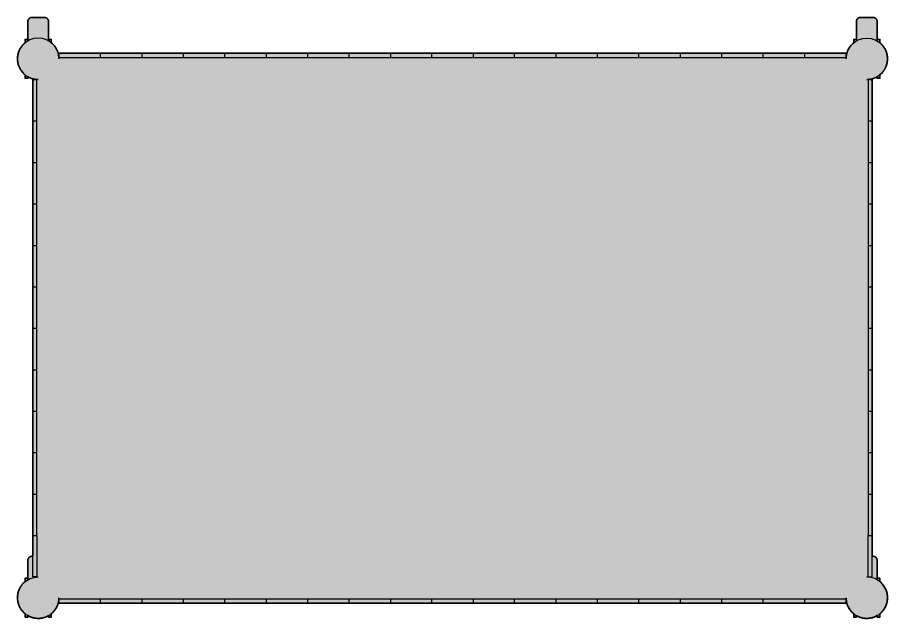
# Model space of a CAD drawing. Header units: millimetres. Extents: x 0 to 1565, y -726 to 877.
# Drawn here: x 77 to 707, y -726 to -291 of the extents above; entities that cross this region are included whole.
import ezdxf

# ---------------------------------------------------------------- set-up
doc = ezdxf.new("R2010")
doc.units = ezdxf.units.MM
doc.layers.add('Blocks', color=7, linetype='Continuous')
doc.layers.add('Blocks$Fill', color=7, linetype='Continuous', true_color=0xffffff)
doc.layers.add('Blocks$Inner', color=7, linetype='Continuous', lineweight=25, true_color=0x007f00)
doc.layers.add('Blocks$Outline', color=7, linetype='Continuous', lineweight=35, true_color=0xff3f3f)

# ---------------------------------------------------------------- blocks, each defined once
blk = doc.blocks.new('Arcs High Trolley Top')
at = {"layer": 'Blocks$Fill'}
blk.add_hatch(color=256, dxfattribs=at).paths.add_polyline_path([(95.29, 163.33), (94.93, 163.63), (94.58, 163.95), (94.24, 164.27), (93.91, 164.6), (93.6, 164.95), (93.29, 165.3), (93, 165.65), (92.73, 166.02), (92.46, 166.39), (92.21, 166.77), (91.97, 167.15), (91.74, 167.53), (91.53, 167.92), (91.33, 168.32), (91.14, 168.71), (90.96, 169.11), (90.77, 169.6), (90.68, 169.84), (90.59, 170.09), (90.51, 170.34), (90.43, 170.6), (90.35, 170.85), (90.28, 171.11), (90.22, 171.37), (90.15, 171.64), (90.1, 171.9), (90.04, 172.17), (90, 172.44), (89.95, 172.71), (89.91, 172.98), (89.88, 173.26), (89.85, 173.53), (89.83, 173.81), (89.81, 174.09), (89.8, 174.37), (89.79, 174.64), (89.79, 174.92), (89.79, 175.21), (89.8, 175.49), (89.81, 175.77), (89.83, 176.05), (89.85, 176.33), (89.88, 176.61), (89.91, 176.89), (89.95, 177.17), (90, 177.45), (90.05, 177.73), (90.1, 178.01), (90.16, 178.28), (90.23, 178.56), (90.3, 178.83), (90.38, 179.1), (90.46, 179.37), (90.54, 179.64), (90.63, 179.91), (90.73, 180.17), (90.83, 180.43), (90.93, 180.69), (91.04, 180.95), (91.16, 181.2), (91.28, 181.46), (91.4, 181.71), (91.53, 181.95), (91.66, 182.19), (91.79, 182.43), (91.93, 182.67), (92.08, 182.9), (92.22, 183.13), (92.37, 183.36), (92.53, 183.58), (92.69, 183.8), (92.85, 184.02), (93.01, 184.23), (93.18, 184.43), (93.35, 184.64), (93.52, 184.84), (93.69, 185.03), (94.05, 185.41), (94.34, 185.71), (94.65, 185.99), (94.96, 186.27), (95.29, 186.54), (95.29, 188.97), (97.29, 188.97), (97.29, 202), (97.29, 202.11), (97.3, 202.21), (97.31, 202.31), (97.33, 202.41), (97.35, 202.51), (97.37, 202.61), (97.4, 202.71), (97.43, 202.81), (97.46, 202.91), (97.5, 203), (97.53, 203.1), (97.58, 203.19), (97.62, 203.28), (97.67, 203.37), (97.72, 203.46), (97.78, 203.55), (97.84, 203.63), (97.9, 203.71), (97.96, 203.79), (98.03, 203.87), (98.09, 203.95), (98.17, 204.02), (98.24, 204.09), (98.31, 204.16), (98.39, 204.23), (98.47, 204.29), (98.56, 204.35), (98.64, 204.41), (98.73, 204.46), (98.82, 204.52), (98.91, 204.57), (99, 204.61), (99.09, 204.65), (99.19, 204.69), (99.28, 204.73), (99.38, 204.76), (99.48, 204.79), (99.58, 204.82), (99.68, 204.84), (99.78, 204.86), (99.88, 204.87), (99.98, 204.89), (100.08, 204.89), (100.18, 204.9), (100.29, 204.9), (109.39, 204.9), (109.49, 204.89), (109.59, 204.89), (109.69, 204.87), (109.8, 204.86), (109.9, 204.84), (110, 204.82), (110.1, 204.79), (110.19, 204.76), (110.29, 204.73), (110.39, 204.69), (110.48, 204.65), (110.57, 204.61), (110.67, 204.57), (110.76, 204.52), (110.85, 204.46), (110.93, 204.41), (111.02, 204.35), (111.1, 204.29), (111.18, 204.23), (111.26, 204.16), (111.33, 204.09), (111.41, 204.02), (111.48, 203.95), (111.55, 203.87), (111.61, 203.79), (111.68, 203.71), (111.74, 203.63), (111.8, 203.55), (111.85, 203.46), (111.9, 203.37), (111.95, 203.28), (112, 203.19), (112.04, 203.1), (112.08, 203), (112.11, 202.91), (112.15, 202.81), (112.18, 202.71), (112.2, 202.61), (112.22, 202.51), (112.24, 202.41), (112.26, 202.31), (112.27, 202.21), (112.28, 202.11), (112.28, 202), (112.29, 201.9), (112.29, 188.97), (114.29, 188.97), (114.29, 186.55), (114.6, 186.28), (114.9, 186.01), (115.2, 185.74), (115.49, 185.45), (115.77, 185.15), (116.05, 184.85), (116.31, 184.53), (116.57, 184.21), (116.82, 183.89), (117.07, 183.55), (117.3, 183.21), (117.52, 182.86), (117.73, 182.51), (117.94, 182.15), (118.13, 181.79), (118.31, 181.42), (118.48, 181.05), (118.64, 180.68), (118.79, 180.3), (118.93, 179.92), (119.06, 179.54), (119.18, 179.15), (119.29, 178.77), (119.39, 178.38), (119.47, 177.99), (119.55, 177.61), (119.61, 177.22), (119.67, 176.83), (119.71, 176.45), (119.74, 176.06), (119.77, 175.68), (119.78, 175.3), (119.78, 175.94), (119.78, 178.94), (149.78, 178.94), (179.78, 178.94), (329.78, 178.94), (359.78, 178.94), (389.78, 178.94), (419.78, 178.94), (479.78, 178.94), (539.78, 178.94), (569.78, 178.94), (599.78, 178.94), (629.78, 178.94), (659.78, 178.94), (689.78, 178.94), (689.78, 175.94), (689.78, 175.3), (689.8, 175.68), (689.82, 176.06), (689.85, 176.45), (689.9, 176.83), (689.95, 177.22), (690.02, 177.61), (690.09, 177.99), (690.18, 178.38), (690.27, 178.77), (690.38, 179.15), (690.5, 179.54), (690.63, 179.92), (690.77, 180.3), (690.92, 180.68), (691.08, 181.05), (691.25, 181.42), (691.44, 181.79), (691.63, 182.15), (691.83, 182.51), (692.04, 182.86), (692.27, 183.21), (692.5, 183.55), (692.74, 183.89), (692.99, 184.21), (693.25, 184.53), (693.52, 184.85), (693.79, 185.15), (694.08, 185.45), (694.37, 185.73), (694.66, 186.01), (694.97, 186.28), (695.28, 186.54), (695.28, 188.97), (697.28, 188.97), (697.28, 202), (697.28, 202.11), (697.29, 202.21), (697.31, 202.31), (697.32, 202.41), (697.34, 202.51), (697.36, 202.61), (697.39, 202.71), (697.42, 202.81), (697.45, 202.91), (697.49, 203), (697.53, 203.1), (697.57, 203.19), (697.61, 203.28), (697.66, 203.37), (697.71, 203.46), (697.77, 203.55), (697.83, 203.63), (697.89, 203.71), (697.95, 203.79), (698.02, 203.87), (698.09, 203.95), (698.16, 204.02), (698.23, 204.09), (698.31, 204.16), (698.38, 204.23), (698.46, 204.29), (698.55, 204.35), (698.63, 204.41), (698.72, 204.46), (698.81, 204.52), (698.9, 204.57), (698.99, 204.61), (699.08, 204.65), (699.18, 204.69), (699.27, 204.73), (699.37, 204.76), (699.47, 204.79), (699.57, 204.82), (699.67, 204.84), (699.77, 204.86), (699.87, 204.87), (699.97, 204.89), (700.07, 204.89), (700.18, 204.9), (700.28, 204.9), (709.38, 204.9), (709.48, 204.89), (709.58, 204.89), (709.69, 204.87), (709.79, 204.86), (709.89, 204.84), (709.99, 204.82), (710.09, 204.79), (710.19, 204.76), (710.28, 204.73), (710.38, 204.69), (710.47, 204.65), (710.57, 204.61), (710.66, 204.57), (710.75, 204.52), (710.84, 204.46), (710.92, 204.41), (711.01, 204.35), (711.09, 204.29), (711.17, 204.23), (711.25, 204.16), (711.33, 204.09), (711.4, 204.02), (711.47, 203.95), (711.54, 203.87), (711.6, 203.79), (711.67, 203.71), (711.73, 203.63), (711.79, 203.55), (711.84, 203.46), (711.89, 203.37), (711.94, 203.28), (711.99, 203.19), (712.03, 203.1), (712.07, 203), (712.1, 202.91), (712.14, 202.81), (712.17, 202.71), (712.19, 202.61), (712.21, 202.51), (712.23, 202.41), (712.25, 202.31), (712.26, 202.21), (712.27, 202.11), (712.28, 202), (712.28, 201.9), (712.28, 188.97), (714.28, 188.97), (714.28, 186.55), (714.6, 186.27), (714.92, 185.99), (715.22, 185.71), (715.51, 185.41), (715.87, 185.03), (716.05, 184.84), (716.22, 184.64), (716.39, 184.43), (716.55, 184.23), (716.72, 184.02), (716.88, 183.8), (717.04, 183.58), (717.19, 183.36), (717.34, 183.13), (717.49, 182.9), (717.63, 182.67), (717.77, 182.43), (717.91, 182.19), (718.04, 181.95), (718.16, 181.71), (718.29, 181.46), (718.41, 181.2), (718.52, 180.95), (718.63, 180.69), (718.73, 180.43), (718.83, 180.17), (718.93, 179.91), (719.02, 179.64), (719.11, 179.37), (719.19, 179.1), (719.26, 178.83), (719.33, 178.56), (719.4, 178.28), (719.46, 178.01), (719.52, 177.73), (719.57, 177.45), (719.61, 177.17), (719.65, 176.89), (719.68, 176.61), (719.71, 176.33), (719.74, 176.05), (719.75, 175.77), (719.77, 175.49), (719.78, 175.21), (719.78, 174.92), (719.77, 174.64), (719.77, 174.37), (719.75, 174.09), (719.73, 173.81), (719.71, 173.53), (719.68, 173.26), (719.65, 172.98), (719.61, 172.71), (719.57, 172.44), (719.52, 172.17), (719.47, 171.9), (719.41, 171.64), (719.35, 171.37), (719.28, 171.11), (719.21, 170.85), (719.14, 170.6), (719.06, 170.34), (718.97, 170.09), (718.89, 169.84), (718.79, 169.6), (718.6, 169.11), (718.43, 168.71), (718.24, 168.32), (718.04, 167.92), (717.82, 167.53), (717.6, 167.15), (717.36, 166.77), (717.1, 166.39), (716.84, 166.02), (716.56, 165.65), (716.27, 165.3), (715.97, 164.95), (715.65, 164.6), (715.32, 164.27), (714.99, 163.95), (714.64, 163.63), (714.28, 163.33), (714.28, 160.9), (712.28, 160.9), (712.28, 161.95), (711.84, 161.7), (711.4, 161.48), (710.95, 161.27), (710.5, 161.07), (710.04, 160.89), (709.57, 160.72), (709.11, 160.57), (708.64, 160.44), (708.17, 160.32), (707.7, 160.22), (707.22, 160.14), (706.75, 160.07), (706.29, 160.01), (705.82, 159.97), (705.35, 159.95), (704.89, 159.94), (705.78, 159.94), (708.78, 159.94), (708.78, 129.94), (708.78, 69.94), (708.78, 9.94), (708.78, -50.06), (708.78, -80.06), (708.78, -110.06), (708.78, -140.06), (708.78, -170.06), (708.78, -185.1), (709.38, -185.1), (709.48, -185.11), (709.58, -185.11), (709.69, -185.13), (709.79, -185.14), (709.89, -185.16), (709.99, -185.18), (710.09, -185.21), (710.19, -185.24), (710.28, -185.27), (710.38, -185.31), (710.47, -185.35), (710.57, -185.39), (710.66, -185.43), (710.75, -185.48), (710.84, -185.54), (710.92, -185.59), (711.01, -185.65), (711.09, -185.71), (711.17, -185.77), (711.25, -185.84), (711.33, -185.91), (711.4, -185.98), (711.47, -186.05), (711.54, -186.13), (711.6, -186.21), (711.67, -186.29), (711.73, -186.37), (711.79, -186.45), (711.84, -186.54), (711.89, -186.63), (711.94, -186.72), (711.99, -186.81), (712.03, -186.9), (712.07, -187), (712.1, -187.09), (712.14, -187.19), (712.17, -187.29), (712.19, -187.39), (712.21, -187.49), (712.23, -187.59), (712.25, -187.69), (712.26, -187.79), (712.27, -187.89), (712.28, -188), (712.28, -188.1), (712.28, -201.03), (714.28, -201.03), (714.28, -203.45), (714.64, -203.76), (714.99, -204.07), (715.32, -204.4), (715.65, -204.73), (715.97, -205.07), (716.27, -205.42), (716.56, -205.78), (716.84, -206.14), (717.1, -206.52), (717.36, -206.89), (717.6, -207.27), (717.82, -207.66), (718.04, -208.05), (718.24, -208.44), (718.43, -208.84), (718.6, -209.24), (718.79, -209.72), (718.89, -209.97), (718.97, -210.22), (719.06, -210.47), (719.14, -210.72), (719.21, -210.98), (719.28, -211.24), (719.35, -211.5), (719.41, -211.76), (719.47, -212.03), (719.52, -212.3), (719.57, -212.57), (719.61, -212.84), (719.65, -213.11), (719.68, -213.38), (719.71, -213.66), (719.73, -213.94), (719.75, -214.21), (719.77, -214.49), (719.77, -214.77), (719.78, -215.05), (719.78, -215.33), (719.77, -215.61), (719.75, -215.89), (719.74, -216.17), (719.71, -216.46), (719.68, -216.74), (719.65, -217.02), (719.61, -217.3), (719.57, -217.58), (719.52, -217.85), (719.46, -218.13), (719.4, -218.41), (719.33, -218.68), (719.26, -218.96), (719.19, -219.23), (719.11, -219.5), (719.02, -219.77), (718.93, -220.03), (718.83, -220.3), (718.73, -220.56), (718.63, -220.82), (718.52, -221.08), (718.41, -221.33), (718.29, -221.58), (718.16, -221.83), (718.04, -222.08), (717.91, -222.32), (717.77, -222.56), (717.63, -222.8), (717.49, -223.03), (717.34, -223.26), (717.19, -223.49), (717.04, -223.71), (716.88, -223.93), (716.72, -224.14), (716.55, -224.35), (716.39, -224.56), (716.22, -224.76), (716.05, -224.96), (715.87, -225.16), (715.51, -225.54), (715.22, -225.83), (714.92, -226.12), (714.6, -226.4), (714.28, -226.67), (714.28, -229.1), (712.28, -229.1), (712.28, -228.05), (711.91, -228.26), (711.54, -228.45), (711.15, -228.64), (710.77, -228.82), (710.37, -228.98), (709.97, -229.13), (709.57, -229.28), (709.16, -229.41), (708.75, -229.53), (708.33, -229.64), (707.91, -229.73), (707.49, -229.82), (707.07, -229.89), (706.64, -229.95), (706.22, -229.99), (705.79, -230.03), (705.36, -230.05), (704.94, -230.06), (704.51, -230.06), (704.09, -230.05), (703.66, -230.02), (703.25, -229.98), (702.83, -229.94), (702.42, -229.88), (702.01, -229.81), (701.6, -229.72), (701.21, -229.63), (700.81, -229.53), (700.42, -229.42), (700.04, -229.3), (699.66, -229.16), (699.29, -229.02), (699.04, -228.92), (698.78, -228.81), (698.53, -228.7), (698.28, -228.58), (698.02, -228.46), (697.77, -228.33), (697.53, -228.19), (697.28, -228.05), (697.28, -229.1), (695.28, -229.1), (695.28, -226.67), (694.97, -226.41), (694.66, -226.14), (694.37, -225.86), (694.08, -225.57), (693.79, -225.28), (693.52, -224.97), (693.25, -224.66), (692.99, -224.34), (692.74, -224.01), (692.5, -223.68), (692.27, -223.34), (692.04, -222.99), (691.83, -222.64), (691.63, -222.28), (691.44, -221.92), (691.25, -221.55), (691.08, -221.18), (690.92, -220.8), (690.77, -220.43), (690.63, -220.05), (690.5, -219.66), (690.38, -219.28), (690.27, -218.89), (690.18, -218.51), (690.09, -218.12), (690.02, -217.73), (689.95, -217.34), (689.9, -216.96), (689.85, -216.57), (689.82, -216.19), (689.8, -215.81), (689.78, -215.43), (689.78, -216.06), (689.78, -219.06), (659.78, -219.06), (569.78, -219.06), (539.78, -219.06), (479.78, -219.06), (419.78, -219.06), (389.78, -219.06), (359.78, -219.06), (299.78, -219.06), (269.78, -219.06), (239.78, -219.06), (209.78, -219.06), (179.78, -219.06), (149.78, -219.06), (119.78, -219.06), (119.78, -216.06), (119.78, -215.43), (119.77, -215.81), (119.74, -216.19), (119.71, -216.57), (119.67, -216.96), (119.61, -217.34), (119.55, -217.73), (119.47, -218.12), (119.39, -218.51), (119.29, -218.89), (119.18, -219.28), (119.06, -219.66), (118.93, -220.05), (118.79, -220.43), (118.64, -220.8), (118.48, -221.18), (118.31, -221.55), (118.13, -221.92), (117.94, -222.28), (117.73, -222.64), (117.52, -222.99), (117.3, -223.34), (117.07, -223.68), (116.82, -224.01), (116.57, -224.34), (116.31, -224.66), (116.05, -224.97), (115.77, -225.28), (115.49, -225.57), (115.2, -225.86), (114.9, -226.14), (114.6, -226.41), (114.29, -226.67), (114.29, -229.1), (112.29, -229.1), (112.29, -228.05), (112.04, -228.19), (111.79, -228.33), (111.54, -228.46), (111.29, -228.58), (111.03, -228.7), (110.78, -228.81), (110.53, -228.92), (110.27, -229.02), (109.9, -229.16), (109.52, -229.3), (109.14, -229.42), (108.75, -229.53), (108.36, -229.63), (107.96, -229.72), (107.55, -229.81), (107.15, -229.88), (106.73, -229.94), (106.32, -229.98), (105.9, -230.02), (105.48, -230.05), (105.05, -230.06), (104.63, -230.06), (104.2, -230.05), (103.78, -230.03), (103.35, -229.99), (102.92, -229.95), (102.5, -229.89), (102.07, -229.82), (101.65, -229.73), (101.23, -229.64), (100.81, -229.53), (100.4, -229.41), (99.99, -229.28), (99.59, -229.13), (99.19, -228.98), (98.8, -228.82), (98.41, -228.64), (98.03, -228.45), (97.65, -228.26), (97.29, -228.05), (97.29, -229.1), (95.29, -229.1), (95.29, -226.67), (94.96, -226.4), (94.65, -226.12), (94.34, -225.83), (94.05, -225.54), (93.69, -225.16), (93.52, -224.96), (93.35, -224.76), (93.18, -224.56), (93.01, -224.35), (92.85, -224.14), (92.69, -223.93), (92.53, -223.71), (92.37, -223.49), (92.22, -223.26), (92.08, -223.03), (91.93, -222.8), (91.79, -222.56), (91.66, -222.32), (91.53, -222.08), (91.4, -221.83), (91.28, -221.58), (91.16, -221.33), (91.04, -221.08), (90.93, -220.82), (90.83, -220.56), (90.73, -220.3), (90.63, -220.03), (90.54, -219.77), (90.46, -219.5), (90.38, -219.23), (90.3, -218.96), (90.23, -218.68), (90.16, -218.41), (90.1, -218.13), (90.05, -217.85), (90, -217.58), (89.95, -217.3), (89.91, -217.02), (89.88, -216.74), (89.85, -216.46), (89.83, -216.17), (89.81, -215.89), (89.8, -215.61), (89.79, -215.33), (89.79, -215.05), (89.79, -214.77), (89.8, -214.49), (89.81, -214.21), (89.83, -213.94), (89.85, -213.66), (89.88, -213.38), (89.91, -213.11), (89.95, -212.84), (90, -212.57), (90.04, -212.3), (90.1, -212.03), (90.15, -211.76), (90.22, -211.5), (90.28, -211.24), (90.35, -210.98), (90.43, -210.72), (90.51, -210.47), (90.59, -210.22), (90.68, -209.97), (90.77, -209.72), (90.96, -209.24), (91.14, -208.84), (91.33, -208.44), (91.53, -208.05), (91.74, -207.66), (91.97, -207.27), (92.21, -206.89), (92.46, -206.52), (92.73, -206.14), (93, -205.78), (93.29, -205.42), (93.6, -205.07), (93.91, -204.73), (94.24, -204.4), (94.58, -204.07), (94.93, -203.76), (95.29, -203.46), (95.29, -201.03), (97.29, -201.03), (97.29, -188), (97.29, -187.89), (97.3, -187.79), (97.31, -187.69), (97.33, -187.59), (97.35, -187.49), (97.37, -187.39), (97.4, -187.29), (97.43, -187.19), (97.46, -187.09), (97.5, -187), (97.53, -186.9), (97.58, -186.81), (97.62, -186.72), (97.67, -186.63), (97.72, -186.54), (97.78, -186.45), (97.84, -186.37), (97.9, -186.29), (97.96, -186.21), (98.03, -186.13), (98.09, -186.05), (98.17, -185.98), (98.24, -185.91), (98.31, -185.84), (98.39, -185.77), (98.47, -185.71), (98.56, -185.65), (98.64, -185.59), (98.73, -185.54), (98.82, -185.48), (98.91, -185.43), (99, -185.39), (99.09, -185.35), (99.19, -185.31), (99.28, -185.27), (99.38, -185.24), (99.48, -185.21), (99.58, -185.18), (99.68, -185.16), (99.78, -185.14), (99.88, -185.13), (99.98, -185.11), (100.08, -185.11), (100.18, -185.1), (100.29, -185.1), (100.79, -185.1), (100.79, -170.06), (100.79, -140.06), (100.79, -50.06), (100.79, 9.94), (100.79, 39.94), (100.79, 69.94), (100.79, 99.94), (100.79, 129.94), (100.79, 159.94), (103.79, 159.94), (104.67, 159.94), (104.21, 159.95), (103.75, 159.97), (103.28, 160.01), (102.81, 160.07), (102.34, 160.14), (101.87, 160.22), (101.4, 160.32), (100.93, 160.44), (100.46, 160.57), (99.99, 160.72), (99.53, 160.89), (99.07, 161.07), (98.61, 161.27), (98.16, 161.48), (97.72, 161.7), (97.29, 161.95), (97.29, 160.9), (95.29, 160.9)], flags=0)
at = {"layer": 'Blocks$Inner'}
for p, q in [((209.78, 178.94), (209.78, 175.94)), ((269.78, 178.94), (269.78, 175.94)), ((659.78, 178.94), (629.78, 178.94)), ((119.78, 175.94), (119.78, 174.94)), ((149.78, 175.94), (179.78, 175.94)), ((689.78, 174.94), (689.78, 175.94)), ((100.79, -20.06), (103.79, -20.06)), ((705.78, -20.06), (708.78, -20.06)), ((119.78, -216.06), (119.78, -215.06)), ((179.78, -216.06), (149.78, -216.06)), ((149.78, -219.06), (179.78, -219.06)), ((329.78, -216.06), (329.78, -219.06)), ((509.78, -219.06), (509.78, -216.06)), ((659.78, -216.06), (629.78, -216.06)), ((689.78, -216.06), (689.78, -215.06))]:
    blk.add_line(p, q, dxfattribs=at)
for points in [[(95.29, 186.54), (95.29, 188.97), (97.29, 188.97), (97.29, 187.93), (97.29, 201.9), (97.29, 202), (97.29, 202.11), (97.3, 202.21), (97.31, 202.31), (97.33, 202.41), (97.35, 202.51), (97.37, 202.61), (97.4, 202.71), (97.43, 202.81), (97.46, 202.91), (97.5, 203), (97.53, 203.1), (97.58, 203.19), (97.62, 203.28), (97.67, 203.37), (97.72, 203.46), (97.78, 203.55), (97.84, 203.63), (97.9, 203.71), (97.96, 203.79), (98.03, 203.87), (98.09, 203.95), (98.17, 204.02), (98.24, 204.09), (98.31, 204.16), (98.39, 204.23), (98.47, 204.29), (98.56, 204.35), (98.64, 204.41), (98.73, 204.46), (98.82, 204.52), (98.91, 204.57), (99, 204.61), (99.09, 204.65), (99.19, 204.69), (99.28, 204.73), (99.38, 204.76), (99.48, 204.79), (99.58, 204.82), (99.68, 204.84), (99.78, 204.86), (99.88, 204.87), (99.98, 204.89), (100.08, 204.89), (100.18, 204.9), (100.29, 204.9), (109.29, 204.9), (109.39, 204.9), (109.49, 204.89), (109.59, 204.89), (109.69, 204.87), (109.8, 204.86), (109.9, 204.84), (110, 204.82), (110.1, 204.79), (110.19, 204.76), (110.29, 204.73), (110.39, 204.69), (110.48, 204.65), (110.57, 204.61), (110.67, 204.57), (110.76, 204.52), (110.85, 204.46), (110.93, 204.41), (111.02, 204.35), (111.1, 204.29), (111.18, 204.23), (111.26, 204.16), (111.33, 204.09), (111.41, 204.02), (111.48, 203.95), (111.55, 203.87), (111.61, 203.79), (111.68, 203.71), (111.74, 203.63), (111.8, 203.55), (111.85, 203.46), (111.9, 203.37), (111.95, 203.28), (112, 203.19), (112.04, 203.1), (112.08, 203), (112.11, 202.91), (112.15, 202.81), (112.18, 202.71), (112.2, 202.61), (112.22, 202.51), (112.24, 202.41), (112.26, 202.31), (112.27, 202.21), (112.28, 202.11), (112.28, 202), (112.29, 201.9), (112.29, 187.93), (112.29, 188.97), (114.29, 188.97), (114.29, 186.55)], [(695.28, 186.54), (695.28, 188.97), (697.28, 188.97), (697.28, 187.93), (697.28, 201.9), (697.28, 202), (697.28, 202.11), (697.29, 202.21), (697.31, 202.31), (697.32, 202.41), (697.34, 202.51), (697.36, 202.61), (697.39, 202.71), (697.42, 202.81), (697.45, 202.91), (697.49, 203), (697.53, 203.1), (697.57, 203.19), (697.61, 203.28), (697.66, 203.37), (697.71, 203.46), (697.77, 203.55), (697.83, 203.63), (697.89, 203.71), (697.95, 203.79), (698.02, 203.87), (698.09, 203.95), (698.16, 204.02), (698.23, 204.09), (698.31, 204.16), (698.38, 204.23), (698.46, 204.29), (698.55, 204.35), (698.63, 204.41), (698.72, 204.46), (698.81, 204.52), (698.9, 204.57), (698.99, 204.61), (699.08, 204.65), (699.18, 204.69), (699.27, 204.73), (699.37, 204.76), (699.47, 204.79), (699.57, 204.82), (699.67, 204.84), (699.77, 204.86), (699.87, 204.87), (699.97, 204.89), (700.07, 204.89), (700.18, 204.9), (700.28, 204.9), (709.28, 204.9), (709.38, 204.9), (709.48, 204.89), (709.58, 204.89), (709.69, 204.87), (709.79, 204.86), (709.89, 204.84), (709.99, 204.82), (710.09, 204.79), (710.19, 204.76), (710.28, 204.73), (710.38, 204.69), (710.47, 204.65), (710.57, 204.61), (710.66, 204.57), (710.75, 204.52), (710.84, 204.46), (710.92, 204.41), (711.01, 204.35), (711.09, 204.29), (711.17, 204.23), (711.25, 204.16), (711.33, 204.09), (711.4, 204.02), (711.47, 203.95), (711.54, 203.87), (711.6, 203.79), (711.67, 203.71), (711.73, 203.63), (711.79, 203.55), (711.84, 203.46), (711.89, 203.37), (711.94, 203.28), (711.99, 203.19), (712.03, 203.1), (712.07, 203), (712.1, 202.91), (712.14, 202.81), (712.17, 202.71), (712.19, 202.61), (712.21, 202.51), (712.23, 202.41), (712.25, 202.31), (712.26, 202.21), (712.27, 202.11), (712.28, 202), (712.28, 201.9), (712.28, 187.93), (712.28, 188.97), (714.28, 188.97), (714.28, 186.55)], [(179.78, 178.94), (149.78, 178.94), (119.78, 178.94), (119.78, 175.94), (149.78, 175.94), (149.78, 178.94)], [(329.78, 178.94), (299.78, 178.94), (269.78, 178.94), (239.78, 178.94), (209.78, 178.94), (179.78, 178.94), (179.78, 175.94), (209.78, 175.94), (239.78, 175.94)], [(239.78, 178.94), (239.78, 175.94), (269.78, 175.94), (299.78, 175.94)], [(299.78, 178.94), (299.78, 175.94), (329.78, 175.94)], [(359.78, 178.94), (329.78, 178.94), (329.78, 175.94), (359.78, 175.94), (389.78, 175.94), (389.78, 178.94), (359.78, 178.94), (359.78, 175.94)], [(419.78, 178.94), (404.78, 178.94), (389.78, 178.94)], [(449.78, 175.94), (479.78, 175.94), (479.78, 178.94), (449.78, 178.94), (419.78, 178.94), (419.78, 175.94), (449.78, 175.94), (449.78, 178.94)], [(479.78, 175.94), (509.78, 175.94), (509.78, 178.94)], [(509.78, 175.94), (539.78, 175.94), (539.78, 178.94), (509.78, 178.94), (479.78, 178.94)], [(539.78, 175.94), (569.78, 175.94), (569.78, 178.94), (539.78, 178.94)], [(599.78, 175.94), (599.78, 178.94), (569.78, 178.94)], [(629.78, 175.94), (629.78, 178.94), (599.78, 178.94)], [(389.78, 175.94), (404.78, 175.94), (419.78, 175.94)], [(569.78, 175.94), (599.78, 175.94), (629.78, 175.94), (659.78, 175.94)], [(97.29, 161.95), (97.29, 160.9), (95.29, 160.9), (95.29, 163.33)], [(104.79, 159.94), (103.79, 159.94)], [(704.78, 159.94), (705.78, 159.94)], [(705.78, 129.94), (708.78, 129.94), (708.78, 159.94), (705.78, 159.94), (705.78, 129.94), (705.78, 99.94), (708.78, 99.94)], [(714.28, 163.33), (714.28, 160.9), (712.28, 160.9), (712.28, 161.95)], [(100.79, 129.94), (100.79, 99.94), (103.79, 99.94)], [(100.79, 99.94), (100.79, 69.94), (103.79, 69.94), (103.79, 99.94), (103.79, 129.94)], [(705.78, 99.94), (705.78, 69.94), (708.78, 69.94), (708.78, 99.94), (708.78, 129.94)], [(100.79, 69.94), (100.79, 39.94), (103.79, 39.94)], [(100.79, 39.94), (100.79, 9.94), (103.79, 9.94), (103.79, 39.94), (103.79, 69.94)], [(705.78, 69.94), (705.78, 39.94), (708.78, 39.94)], [(705.78, 39.94), (705.78, 9.94), (708.78, 9.94), (708.78, 39.94), (708.78, 69.94)], [(100.79, 9.94), (100.79, -20.06), (100.79, -50.06), (103.79, -50.06), (103.79, -20.06), (103.79, 9.94)], [(705.78, 9.94), (705.78, -20.06), (705.78, -50.06), (708.78, -50.06), (708.78, -20.06), (708.78, 9.94)], [(100.79, -50.06), (100.79, -80.06), (100.79, -110.06), (100.79, -140.06), (103.79, -140.06), (103.79, -110.06)], [(100.79, -80.06), (103.79, -80.06), (103.79, -50.06)], [(705.78, -50.06), (705.78, -80.06), (705.78, -110.06), (705.78, -140.06), (708.78, -140.06), (708.78, -110.06)], [(705.78, -80.06), (708.78, -80.06), (708.78, -50.06)], [(100.79, -110.06), (103.79, -110.06), (103.79, -80.06)], [(705.78, -110.06), (708.78, -110.06), (708.78, -80.06)], [(100.79, -140.06), (100.79, -170.06), (103.79, -170.06), (103.79, -140.06)], [(705.78, -140.06), (705.78, -170.06), (708.78, -170.06), (708.78, -140.06)], [(103.79, -170.06), (103.79, -200.06), (100.79, -200.06), (100.79, -170.06)], [(704.78, -200.06), (705.78, -200.06), (705.78, -170.06)], [(705.78, -200.06), (708.78, -200.06), (708.78, -170.06)], [(100.79, -185.1), (100.29, -185.1), (100.18, -185.1), (100.08, -185.11), (99.98, -185.11), (99.88, -185.13), (99.78, -185.14), (99.68, -185.16), (99.58, -185.18), (99.48, -185.21), (99.38, -185.24), (99.28, -185.27), (99.19, -185.31), (99.09, -185.35), (99, -185.39), (98.91, -185.43), (98.82, -185.48), (98.73, -185.54), (98.64, -185.59), (98.56, -185.65), (98.47, -185.71), (98.39, -185.77), (98.31, -185.84), (98.24, -185.91), (98.17, -185.98), (98.09, -186.05), (98.03, -186.13), (97.96, -186.21), (97.9, -186.29), (97.84, -186.37), (97.78, -186.45), (97.72, -186.54), (97.67, -186.63), (97.62, -186.72), (97.58, -186.81), (97.53, -186.9), (97.5, -187), (97.46, -187.09), (97.43, -187.19), (97.4, -187.29), (97.37, -187.39), (97.35, -187.49), (97.33, -187.59), (97.31, -187.69), (97.3, -187.79), (97.29, -187.89), (97.29, -188), (97.29, -188.1), (97.29, -202.07), (97.29, -201.03), (95.29, -201.03), (95.29, -203.46)], [(708.78, -185.1), (709.28, -185.1), (709.38, -185.1), (709.48, -185.11), (709.58, -185.11), (709.69, -185.13), (709.79, -185.14), (709.89, -185.16), (709.99, -185.18), (710.09, -185.21), (710.19, -185.24), (710.28, -185.27), (710.38, -185.31), (710.47, -185.35), (710.57, -185.39), (710.66, -185.43), (710.75, -185.48), (710.84, -185.54), (710.92, -185.59), (711.01, -185.65), (711.09, -185.71), (711.17, -185.77), (711.25, -185.84), (711.33, -185.91), (711.4, -185.98), (711.47, -186.05), (711.54, -186.13), (711.6, -186.21), (711.67, -186.29), (711.73, -186.37), (711.79, -186.45), (711.84, -186.54), (711.89, -186.63), (711.94, -186.72), (711.99, -186.81), (712.03, -186.9), (712.07, -187), (712.1, -187.09), (712.14, -187.19), (712.17, -187.29), (712.19, -187.39), (712.21, -187.49), (712.23, -187.59), (712.25, -187.69), (712.26, -187.79), (712.27, -187.89), (712.28, -188), (712.28, -188.1), (712.28, -202.07), (712.28, -201.03), (714.28, -201.03), (714.28, -203.45)], [(239.78, -216.06), (209.78, -216.06), (179.78, -216.06), (179.78, -219.06), (209.78, -219.06)], [(209.78, -216.06), (209.78, -219.06), (239.78, -219.06)], [(269.78, -216.06), (239.78, -216.06), (239.78, -219.06), (269.78, -219.06)], [(299.78, -216.06), (269.78, -216.06), (269.78, -219.06), (299.78, -219.06)], [(359.78, -216.06), (329.78, -216.06), (299.78, -216.06), (299.78, -219.06), (329.78, -219.06), (359.78, -219.06)], [(419.78, -216.06), (404.78, -216.06), (389.78, -216.06)], [(389.78, -219.06), (404.78, -219.06), (419.78, -219.06)], [(449.78, -219.06), (449.78, -216.06), (419.78, -216.06), (419.78, -219.06), (449.78, -219.06), (479.78, -219.06), (479.78, -216.06), (449.78, -216.06)], [(479.78, -219.06), (509.78, -219.06), (539.78, -219.06), (539.78, -216.06), (509.78, -216.06), (479.78, -216.06)], [(599.78, -219.06), (599.78, -216.06), (569.78, -216.06), (539.78, -216.06)], [(539.78, -219.06), (569.78, -219.06), (569.78, -216.06)], [(569.78, -219.06), (599.78, -219.06), (629.78, -219.06), (659.78, -219.06)], [(629.78, -219.06), (629.78, -216.06), (599.78, -216.06)], [(97.29, -228.05), (97.29, -229.1), (95.29, -229.1), (95.29, -226.67)], [(114.29, -226.67), (114.29, -229.1), (112.29, -229.1), (112.29, -228.05)], [(697.28, -228.05), (697.28, -229.1), (695.28, -229.1), (695.28, -226.67)], [(714.28, -226.67), (714.28, -229.1), (712.28, -229.1), (712.28, -228.05)]]:
    blk.add_lwpolyline(points, dxfattribs=at)
for points in [[(689.78, 178.94), (659.78, 178.94), (659.78, 175.94), (689.78, 175.94)], [(103.79, 159.94), (100.79, 159.94), (100.79, 129.94), (103.79, 129.94)], [(119.78, -216.06), (119.78, -219.06), (149.78, -219.06), (149.78, -216.06)], [(359.78, -216.06), (359.78, -219.06), (389.78, -219.06), (389.78, -216.06)], [(659.78, -219.06), (689.78, -219.06), (689.78, -216.06), (659.78, -216.06)]]:
    blk.add_lwpolyline(points, close=True, dxfattribs=at)
for centre, start, end in [((104.79, 174.94), 1.40238, 269.99985), ((704.78, -215.06), 181.40238, 89.99985)]:
    blk.add_arc(centre, 15, start, end, dxfattribs=at)
at = {"layer": 'Blocks$Inner', "extrusion": (0, 0, -1)}
for centre, start, end in [((-704.78, 174.94), 1.40238, 269.99985), ((-104.79, -215.06), 181.40238, 89.99985)]:
    blk.add_arc(centre, 15, start, end, dxfattribs=at)
at = {"layer": 'Blocks$Outline'}
for points in [[(97.29, 188.97), (97.29, 201.9), (97.29, 202), (97.29, 202.11), (97.3, 202.21), (97.31, 202.31), (97.33, 202.41), (97.35, 202.51), (97.37, 202.61), (97.4, 202.71), (97.43, 202.81), (97.46, 202.91), (97.5, 203), (97.53, 203.1), (97.58, 203.19), (97.62, 203.28), (97.67, 203.37), (97.72, 203.46), (97.78, 203.55), (97.84, 203.63), (97.9, 203.71), (97.96, 203.79), (98.03, 203.87), (98.09, 203.95), (98.17, 204.02), (98.24, 204.09), (98.31, 204.16), (98.39, 204.23), (98.47, 204.29), (98.56, 204.35), (98.64, 204.41), (98.73, 204.46), (98.82, 204.52), (98.91, 204.57), (99, 204.61), (99.09, 204.65), (99.19, 204.69), (99.28, 204.73), (99.38, 204.76), (99.48, 204.79), (99.58, 204.82), (99.68, 204.84), (99.78, 204.86), (99.88, 204.87), (99.98, 204.89), (100.08, 204.89), (100.18, 204.9), (100.29, 204.9), (109.29, 204.9), (109.39, 204.9), (109.49, 204.89), (109.59, 204.89), (109.69, 204.87), (109.8, 204.86), (109.9, 204.84), (110, 204.82), (110.1, 204.79), (110.19, 204.76), (110.29, 204.73), (110.39, 204.69), (110.48, 204.65), (110.57, 204.61), (110.67, 204.57), (110.76, 204.52), (110.85, 204.46), (110.93, 204.41), (111.02, 204.35), (111.1, 204.29), (111.18, 204.23), (111.26, 204.16), (111.33, 204.09), (111.41, 204.02), (111.48, 203.95), (111.55, 203.87), (111.61, 203.79), (111.68, 203.71), (111.74, 203.63), (111.8, 203.55), (111.85, 203.46), (111.9, 203.37), (111.95, 203.28), (112, 203.19), (112.04, 203.1), (112.08, 203), (112.11, 202.91), (112.15, 202.81), (112.18, 202.71), (112.2, 202.61), (112.22, 202.51), (112.24, 202.41), (112.26, 202.31), (112.27, 202.21), (112.28, 202.11), (112.28, 202), (112.29, 201.9), (112.29, 188.97)], [(697.28, 188.97), (697.28, 201.9), (697.28, 202), (697.28, 202.11), (697.29, 202.21), (697.31, 202.31), (697.32, 202.41), (697.34, 202.51), (697.36, 202.61), (697.39, 202.71), (697.42, 202.81), (697.45, 202.91), (697.49, 203), (697.53, 203.1), (697.57, 203.19), (697.61, 203.28), (697.66, 203.37), (697.71, 203.46), (697.77, 203.55), (697.83, 203.63), (697.89, 203.71), (697.95, 203.79), (698.02, 203.87), (698.09, 203.95), (698.16, 204.02), (698.23, 204.09), (698.31, 204.16), (698.38, 204.23), (698.46, 204.29), (698.55, 204.35), (698.63, 204.41), (698.72, 204.46), (698.81, 204.52), (698.9, 204.57), (698.99, 204.61), (699.08, 204.65), (699.18, 204.69), (699.27, 204.73), (699.37, 204.76), (699.47, 204.79), (699.57, 204.82), (699.67, 204.84), (699.77, 204.86), (699.87, 204.87), (699.97, 204.89), (700.07, 204.89), (700.18, 204.9), (700.28, 204.9), (709.28, 204.9), (709.38, 204.9), (709.48, 204.89), (709.58, 204.89), (709.69, 204.87), (709.79, 204.86), (709.89, 204.84), (709.99, 204.82), (710.09, 204.79), (710.19, 204.76), (710.28, 204.73), (710.38, 204.69), (710.47, 204.65), (710.57, 204.61), (710.66, 204.57), (710.75, 204.52), (710.84, 204.46), (710.92, 204.41), (711.01, 204.35), (711.09, 204.29), (711.17, 204.23), (711.25, 204.16), (711.33, 204.09), (711.4, 204.02), (711.47, 203.95), (711.54, 203.87), (711.6, 203.79), (711.67, 203.71), (711.73, 203.63), (711.79, 203.55), (711.84, 203.46), (711.89, 203.37), (711.94, 203.28), (711.99, 203.19), (712.03, 203.1), (712.07, 203), (712.1, 202.91), (712.14, 202.81), (712.17, 202.71), (712.19, 202.61), (712.21, 202.51), (712.23, 202.41), (712.25, 202.31), (712.26, 202.21), (712.27, 202.11), (712.28, 202), (712.28, 201.9), (712.28, 188.97)], [(95.29, 186.54), (95.29, 188.97), (97.29, 188.97)], [(112.29, 188.97), (114.29, 188.97), (114.29, 186.55)], [(695.28, 186.54), (695.28, 188.97), (697.28, 188.97)], [(712.28, 188.97), (714.28, 188.97), (714.28, 186.55)], [(119.78, 175.94), (119.78, 178.94), (149.78, 178.94), (179.78, 178.94)], [(179.78, 178.94), (209.78, 178.94), (239.78, 178.94), (269.78, 178.94), (299.78, 178.94), (329.78, 178.94)], [(329.78, 178.94), (359.78, 178.94)], [(359.78, 178.94), (389.78, 178.94)], [(389.78, 178.94), (404.78, 178.94), (419.78, 178.94)], [(419.78, 178.94), (449.78, 178.94), (479.78, 178.94)], [(479.78, 178.94), (509.78, 178.94), (539.78, 178.94)], [(539.78, 178.94), (569.78, 178.94)], [(569.78, 178.94), (599.78, 178.94)], [(599.78, 178.94), (629.78, 178.94)], [(629.78, 178.94), (659.78, 178.94)], [(659.78, 178.94), (689.78, 178.94)], [(689.78, 178.94), (689.78, 175.94)], [(119.78, 175.3), (119.78, 175.94)], [(689.78, 175.94), (689.78, 175.3)], [(97.29, 161.95), (97.29, 160.9), (95.29, 160.9), (95.29, 163.33)], [(100.79, 129.94), (100.79, 159.94), (103.79, 159.94)], [(103.79, 159.94), (104.67, 159.94)], [(704.89, 159.94), (705.78, 159.94)], [(705.78, 159.94), (708.78, 159.94), (708.78, 129.94)], [(714.28, 163.33), (714.28, 160.9), (712.28, 160.9), (712.28, 161.95)], [(100.79, 99.94), (100.79, 129.94)], [(708.78, 129.94), (708.78, 99.94), (708.78, 69.94)], [(100.79, 69.94), (100.79, 99.94)], [(100.79, 39.94), (100.79, 69.94)], [(708.78, 69.94), (708.78, 39.94), (708.78, 9.94)], [(100.79, 9.94), (100.79, 39.94)], [(100.79, -50.06), (100.79, -20.06), (100.79, 9.94)], [(708.78, 9.94), (708.78, -20.06), (708.78, -50.06)], [(100.79, -140.06), (100.79, -110.06), (100.79, -80.06), (100.79, -50.06)], [(708.78, -50.06), (708.78, -80.06)], [(708.78, -80.06), (708.78, -110.06)], [(708.78, -110.06), (708.78, -140.06)], [(100.79, -170.06), (100.79, -140.06)], [(708.78, -140.06), (708.78, -170.06)], [(100.79, -185.1), (100.79, -170.06)], [(708.78, -170.06), (708.78, -185.1)], [(97.29, -201.03), (97.29, -188.1), (97.29, -188), (97.29, -187.89), (97.3, -187.79), (97.31, -187.69), (97.33, -187.59), (97.35, -187.49), (97.37, -187.39), (97.4, -187.29), (97.43, -187.19), (97.46, -187.09), (97.5, -187), (97.53, -186.9), (97.58, -186.81), (97.62, -186.72), (97.67, -186.63), (97.72, -186.54), (97.78, -186.45), (97.84, -186.37), (97.9, -186.29), (97.96, -186.21), (98.03, -186.13), (98.09, -186.05), (98.17, -185.98), (98.24, -185.91), (98.31, -185.84), (98.39, -185.77), (98.47, -185.71), (98.56, -185.65), (98.64, -185.59), (98.73, -185.54), (98.82, -185.48), (98.91, -185.43), (99, -185.39), (99.09, -185.35), (99.19, -185.31), (99.28, -185.27), (99.38, -185.24), (99.48, -185.21), (99.58, -185.18), (99.68, -185.16), (99.78, -185.14), (99.88, -185.13), (99.98, -185.11), (100.08, -185.11), (100.18, -185.1), (100.29, -185.1), (100.79, -185.1)], [(708.78, -185.1), (709.28, -185.1), (709.38, -185.1), (709.48, -185.11), (709.58, -185.11), (709.69, -185.13), (709.79, -185.14), (709.89, -185.16), (709.99, -185.18), (710.09, -185.21), (710.19, -185.24), (710.28, -185.27), (710.38, -185.31), (710.47, -185.35), (710.57, -185.39), (710.66, -185.43), (710.75, -185.48), (710.84, -185.54), (710.92, -185.59), (711.01, -185.65), (711.09, -185.71), (711.17, -185.77), (711.25, -185.84), (711.33, -185.91), (711.4, -185.98), (711.47, -186.05), (711.54, -186.13), (711.6, -186.21), (711.67, -186.29), (711.73, -186.37), (711.79, -186.45), (711.84, -186.54), (711.89, -186.63), (711.94, -186.72), (711.99, -186.81), (712.03, -186.9), (712.07, -187), (712.1, -187.09), (712.14, -187.19), (712.17, -187.29), (712.19, -187.39), (712.21, -187.49), (712.23, -187.59), (712.25, -187.69), (712.26, -187.79), (712.27, -187.89), (712.28, -188), (712.28, -188.1), (712.28, -201.03)], [(95.29, -203.46), (95.29, -201.03), (97.29, -201.03)], [(712.28, -201.03), (714.28, -201.03), (714.28, -203.45)], [(119.78, -216.06), (119.78, -215.43)], [(149.78, -219.06), (119.78, -219.06), (119.78, -216.06)], [(179.78, -219.06), (149.78, -219.06)], [(209.78, -219.06), (179.78, -219.06)], [(239.78, -219.06), (209.78, -219.06)], [(269.78, -219.06), (239.78, -219.06)], [(299.78, -219.06), (269.78, -219.06)], [(359.78, -219.06), (329.78, -219.06), (299.78, -219.06)], [(389.78, -219.06), (359.78, -219.06)], [(419.78, -219.06), (404.78, -219.06), (389.78, -219.06)], [(479.78, -219.06), (449.78, -219.06), (419.78, -219.06)], [(539.78, -219.06), (509.78, -219.06), (479.78, -219.06)], [(569.78, -219.06), (539.78, -219.06)], [(659.78, -219.06), (629.78, -219.06), (599.78, -219.06), (569.78, -219.06)], [(689.78, -216.06), (689.78, -219.06), (659.78, -219.06)], [(689.78, -215.43), (689.78, -216.06)], [(97.29, -228.05), (97.29, -229.1), (95.29, -229.1), (95.29, -226.67)], [(114.29, -226.67), (114.29, -229.1), (112.29, -229.1), (112.29, -228.05)], [(697.28, -228.05), (697.28, -229.1), (695.28, -229.1), (695.28, -226.67)], [(714.28, -226.67), (714.28, -229.1), (712.28, -229.1), (712.28, -228.05)]]:
    blk.add_lwpolyline(points, dxfattribs=at)
for points, weights, knots in [([(95.29, 163.33), (95.29, 163.33), (92.41, 165.68), (90.96, 169.11), (87.1, 178.29), (94.05, 185.41), (94.64, 186.01), (95.29, 186.54), (95.29, 186.54)], [0.918872617227, 0.918872737622, 0.930404091698, 1, 0.833165673157, 1, 0.983404565019, 0.970110488658, 0.970110266994], [-60.439834, -60.439834, -60.439834, -60.439757, -53.106279, -53.106279, -35.526567, -35.526567, -33.777868, -33.777839, -33.777839, -33.777839]), ([(689.78, 175.3), (689.95, 182.19), (695.28, 186.54), (695.28, 186.54)], [0.999999980308, 0.878396987008, 0.934063506217, 0.934063846973], [0.367145, 0.367145, 0.367145, 13.18073, 13.180808, 13.180808, 13.180808]), ([(714.28, 186.55), (714.28, 186.55), (714.93, 186.01), (715.51, 185.41), (722.47, 178.29), (718.6, 169.11), (717.16, 165.68), (714.28, 163.33)], [0.970102009145, 0.970102343751, 0.983399551464, 1, 0.833165673157, 1, 0.930398371089, 0.918870962738], [33.777296, 33.777296, 33.777296, 33.77734, 35.526567, 35.526567, 53.106279, 53.106279, 60.44036, 60.44036, 60.44036]), ([(95.29, -226.67), (95.29, -226.67), (94.64, -226.14), (94.05, -225.54), (87.1, -218.41), (90.96, -209.24), (92.41, -205.81), (95.29, -203.46)], [0.970110266994, 0.970110556519, 0.983404649734, 1, 0.833165673157, 1, 0.930403253708, 0.918872580341], [33.777839, 33.777839, 33.777839, 33.777877, 35.526567, 35.526567, 53.106279, 53.106279, 60.439846, 60.439846, 60.439846]), ([(714.28, -203.45), (717.16, -205.81), (718.6, -209.24), (722.47, -218.41), (715.51, -225.54), (714.93, -226.14), (714.28, -226.67), (714.28, -226.67)], [0.918870962717, 0.930398371024, 1, 0.833165673157, 1, 0.983399500042, 0.970102302562, 0.970102009145], [-60.44036, -60.44036, -60.44036, -53.106279, -53.106279, -35.526567, -35.526567, -33.777335, -33.777296, -33.777296, -33.777296]), ([(119.78, -215.43), (119.61, -222.31), (114.29, -226.67), (114.29, -226.67)], [0.999999980308, 0.878392003799, 0.934068059658, 0.934068391231], [0.367145, 0.367145, 0.367145, 13.181255, 13.181331, 13.181331, 13.181331]), ([(695.28, -226.67), (695.28, -226.67), (689.95, -222.31), (689.78, -215.43)], [0.934063846973, 0.934063512714, 0.878396972816, 0.999999980308], [-13.180808, -13.180808, -13.180808, -13.180731, -0.367145, -0.367145, -0.367145]), ([(112.29, -228.05), (111.32, -228.61), (110.27, -229.02), (103.54, -231.67), (97.29, -228.05)], [0.961721226135, 0.977945010743, 1, 0.873097947713, 0.939251259743], [15.622871, 15.622871, 15.622871, 17.946855, 17.946855, 31.318813, 31.318813, 31.318813]), ([(712.28, -228.05), (706.02, -231.67), (699.29, -229.02), (698.25, -228.61), (697.28, -228.05)], [0.939246610441, 0.873102407325, 1, 0.977940444462, 0.961714508416], [-31.318343, -31.318343, -31.318343, -17.946855, -17.946855, -15.62239, -15.62239, -15.62239])]:
    blk.add_rational_spline(points, weights, degree=2, knots=knots, dxfattribs=at)
for points, weights in [([(114.29, 186.55), (119.61, 182.19), (119.78, 175.3)], [0.934068487562, 0.878391174382, 0.999999980308]), ([(104.67, 159.94), (100.71, 159.97), (97.29, 161.95)], [0.997679149399, 0.925088554855, 0.917474951656]), ([(712.28, 161.95), (708.85, 159.97), (704.89, 159.94)], [0.917475867744, 0.925092928858, 0.99767930152])]:
    blk.add_rational_spline(points, weights, degree=2, dxfattribs=at)

msp = doc.modelspace()

# ---------------------------------------------------------------- block references
at = {"layer": 'Blocks'}
msp.add_blockref('Arcs High Trolley Top', (-12.94, -496.23), dxfattribs=at)

doc.saveas('drawing.dxf')
